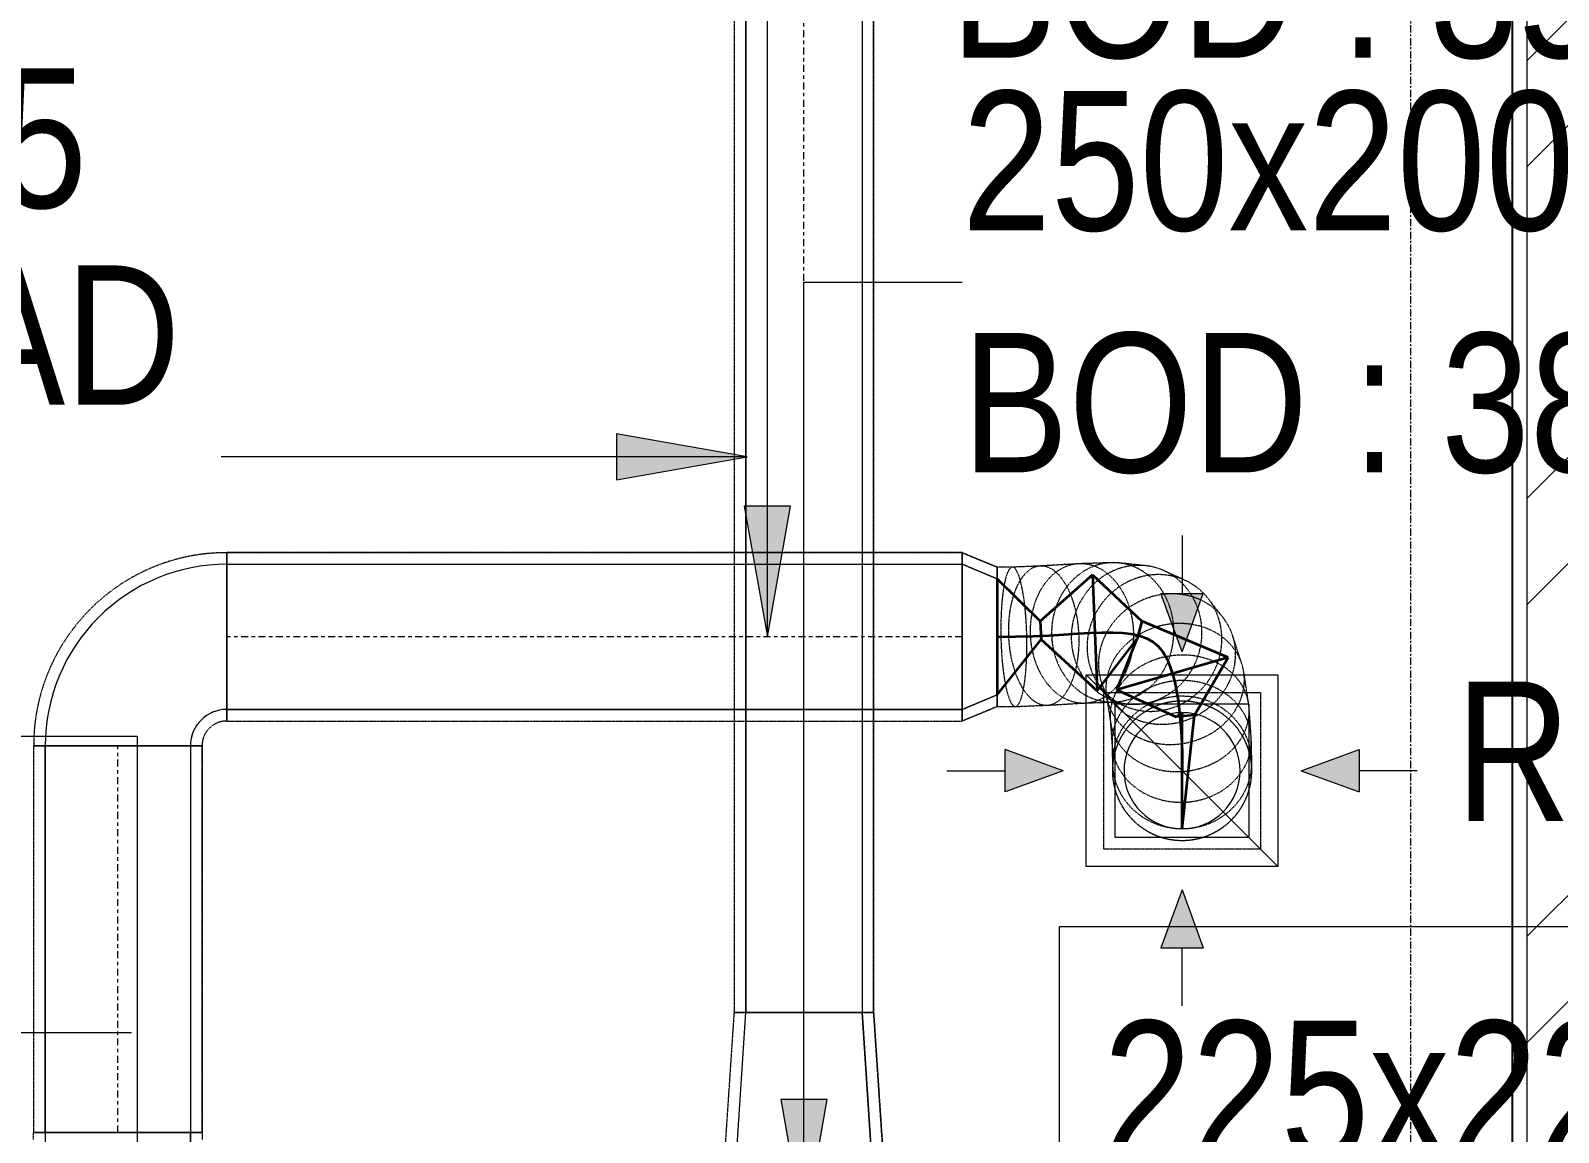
# Model space of a CAD drawing. Header units: inches. Extents: x -83664 to 20107, y -47222 to 19398.
# Drawn here: x -20350 to -17718, y -7549 to -5651 of the extents above; entities that cross this region are included whole.
import ezdxf

# ---------------------------------------------------------------- set-up
doc = ezdxf.new("R2010")
doc.units = ezdxf.units.IN
doc.header["$MEASUREMENT"] = 0
for name, pattern in [('Center', [29.999999, 12, -6, 6, -6]), ('Grid Line', [22.225, 12.7, -3.175, 3.175, -3.175]), ('Hidden 0_50', [1.0584, 0.5292, -0.5292])]:
    doc.linetypes.add(name, pattern=pattern)
for name, color, linetype, lineweight, true_color in [('A-DETL', 7, 'Continuous', 18, 0x00a600), ('M-HVAC-DUCT', 7, 'Continuous', 9, 0xffe97f), ('M-HVAC-DUCT-PATT', 7, 'Continuous', 35, 0x007f00)]:
    doc.layers.add(name, color=color, linetype=linetype, lineweight=lineweight, true_color=true_color)
for name, color, linetype, lineweight in [('A-DETL-GENF', 7, 'Continuous', 9), ('A-WALL', 7, 'Continuous', 9), ('A-WALL-PATT', 7, 'Continuous', 25), ('G-ANNO-TEXT', 7, 'Continuous', 9), ('M-HVAC-CDFF', 7, 'Continuous', 9), ('M-HVAC-DUCT-CNTR', 7, 'Center', 9), ('M-HVAC-DUCT-IDEN', 7, 'Continuous', 18), ('S-GRID', 7, 'Continuous', 9)]:
    doc.layers.add(name, color=color, linetype=linetype, lineweight=lineweight)
doc.styles.add('Arial Narrow_21', font='ARIALN.TTF', dxfattribs={"height": 240})

# ---------------------------------------------------------------- blocks, each defined once
blk = doc.blocks.new('GCE-AT-Return Air Rectangular Diffuser - 230x230-7597546-FIRST FLOOR AC CONDITIONING LAYOUT - PART A')
at = {"layer": 'A-DETL-GENF', "true_color": 0xff00ff}
for points in [[(0, 205), (36.4, 305), (-36.4, 305)], [(-305, -36.4), (-205, 0), (-305, 36.4)], [(305, -36.4), (305, 36.4), (205, 0)], [(36.4, -305), (0, -205), (-36.4, -305)]]:
    blk.add_hatch(color=6, dxfattribs=at).paths.add_polyline_path(points)
at = {"layer": 'A-DETL-GENF', "color": 6, "true_color": 0xff00ff}
for p, q in [((0, 405), (0, 305)), ((0, 205), (-36.4, 305)), ((-36.4, 305), (36.4, 305)), ((0, 205), (36.4, 305)), ((-165, 165), (165, 165)), ((-165, -165), (-165, 165)), ((-165, 165), (165, -165)), ((165, 165), (165, -165)), ((-205, 0), (-305, 36.4)), ((-305, -36.4), (-305, 36.4)), ((205, 0), (305, 36.4)), ((305, 36.4), (305, -36.4)), ((405, 0), (305, 0)), ((-405, 0), (-305, 0)), ((-205, 0), (-305, -36.4)), ((205, 0), (305, -36.4)), ((165, -165), (-165, -165)), ((0, -205), (-36.4, -305)), ((0, -205), (36.4, -305)), ((-36.4, -305), (36.4, -305)), ((0, -405), (0, -305))]:
    blk.add_line(p, q, dxfattribs=at)
blk = doc.blocks.new('M_Rectangular to Round Transition - Angle - 45 Degree-7603096-FIRST FLOOR AC CONDITIONING LAYOUT - PART A')
at = {"layer": 'M-HVAC-DUCT', "color": 6, "true_color": 0xff00ff}
for p, q in [((0, 125), (60.4, 100)), ((60.4, 100), (0, 125)), ((0, 125), (0, -125)), ((0, -125), (0, 125)), ((60.4, 0), (60.4, 100)), ((60.4, 0), (60.4, 100)), ((60.4, -100), (60.4, 0)), ((60.4, -100), (60.4, 0)), ((0, -125), (60.4, -100)), ((60.4, -100), (0, -125))]:
    blk.add_line(p, q, dxfattribs=at)
blk = doc.blocks.new('M_Rectangular to Round Transition - Angle - 45 Degree-7626202-FIRST FLOOR AC CONDITIONING LAYOUT - PART A')
at = {"layer": 'M-HVAC-DUCT', "color": 6, "true_color": 0xff00ff}
for p, q in [((132975.6, 86453.8), (133205.6, 86453.8)), ((132975.6, 86223.8), (132975.6, 86453.8)), ((133205.6, 86453.8), (133205.6, 86223.8)), ((133205.6, 86223.8), (132975.6, 86223.8))]:
    blk.add_line(p, q, dxfattribs=at)
for start, end in [(90, 180), (0, 90), (180, 270), (270, 0)]:
    blk.add_arc((133090.6, 86338.8), 100, start, end, dxfattribs=at)
blk = doc.blocks.new('M_Rec Transition - Length - Standard-8295905-FIRST FLOOR AC CONDITIONING LAYOUT - PART A')
at = {"layer": 'M-HVAC-DUCT', "color": 30, "true_color": 0xff7f00}
for p, q in [((0, 125), (0, -125)), ((0, 125), (375, 100)), ((0, 125), (375, 100)), ((0, -125), (0, 125)), ((375, -100), (375, 100)), ((375, 100), (375, -100)), ((0, -125), (375, -100)), ((375, -100), (0, -125))]:
    blk.add_line(p, q, dxfattribs=at)
blk = doc.blocks.new('M_Rectangular Elbow - Radius - 0_75 W-V178-FIRST FLOOR AC CONDITIONING LAYOUT - PART A')
at = {"layer": 'M-HVAC-DUCT', "color": 6, "true_color": 0xff00ff}
for p, q in [((131382.4, 90823.5), (131132.4, 90823.5)), ((131132.4, 90823.5), (131382.4, 90823.5)), ((131132.4, 90823.5), (131132.4, 90796.9)), ((131132.4, 90823.5), (131132.4, 90690.9)), ((131382.4, 90796.9), (131382.4, 90823.5)), ((131382.4, 90823.5), (131382.4, 90690.9)), ((131382.4, 90796.9), (131132.4, 90796.9)), ((131132.4, 90796.9), (131132.4, 90690.9)), ((131382.4, 90690.9), (131382.4, 90796.9)), ((131132.4, 90690.9), (131382.4, 90690.9))]:
    blk.add_line(p, q, dxfattribs=at)
blk = doc.blocks.new('M_Rectangular Elbow - Radius - 0_75 W-7236257-FIRST FLOOR AC CONDITIONING LAYOUT - PART A')
at = {"layer": 'M-HVAC-DUCT', "color": 6, "true_color": 0xff00ff}
for p, q in [((-125, 187.5), (125, 187.5)), ((125, 187.5), (-125, 187.5)), ((-187.5, 125), (-187.5, -125)), ((-187.5, -125), (-187.5, 125))]:
    blk.add_line(p, q, dxfattribs=at)
for radius, end in [(62.5, 360), (62.5, 0), (312.5, 0), (312.5, 0)]:
    blk.add_arc((-187.5, 187.5), radius, 270, end, dxfattribs=at)
blk = doc.blocks.new('TEMW-SMBZ-HO-BM-HVAC-00002_rvt-1-FIRST FLOOR AC CONDITIONING LAYOUT - PART A')
at = {"layer": 'M-HVAC-DUCT', "color": 30, "linetype": 'Hidden 0_50', "true_color": 0xff7f00}
for p, q in [((132319.3, 93638.1), (132319.3, 91030)), ((132319.3, 93638.1), (132319.3, 91030)), ((132559.3, 91030), (132559.3, 93638.1)), ((132559.3, 93638.1), (132559.3, 91030)), ((132294.3, 90655), (132319.3, 91030)), ((132294.3, 90655), (132319.3, 91030)), ((132559.3, 91030), (132319.3, 91030)), ((132319.3, 91030), (132559.3, 91030)), ((132559.3, 91030), (132319.3, 91030)), ((132319.3, 91030), (132559.3, 91030)), ((132584.3, 90655), (132559.3, 91030)), ((132559.3, 91030), (132584.3, 90655))]:
    blk.add_line(p, q, dxfattribs=at)
at = {"layer": 'M-HVAC-DUCT', "color": 30, "true_color": 0xff7f00}
for p, q in [((132339.3, 91030), (132339.3, 93638.1)), ((132339.3, 93638.1), (132339.3, 91030)), ((132539.3, 93638.1), (132539.3, 91030)), ((132539.3, 93638.1), (132539.3, 91030)), ((132339.3, 91030), (132539.3, 91030)), ((132539.3, 91030), (132339.3, 91030))]:
    blk.add_line(p, q, dxfattribs=at)
at = {"layer": 'M-HVAC-DUCT', "color": 6, "linetype": 'Hidden 0_50', "true_color": 0xff00ff}
for p, q in [((131444.9, 91822), (131444.9, 91532)), ((131444.9, 91532), (131444.9, 91822)), ((132711.7, 91822), (131444.9, 91822)), ((131444.9, 91822), (132711.7, 91822)), ((131444.9, 91532), (131444.9, 91822)), ((131444.9, 91822), (131444.9, 91532)), ((132711.7, 91822), (132772, 91797)), ((132772, 91797), (132711.7, 91822)), ((132711.7, 91532), (132711.7, 91822)), ((132711.7, 91822), (132711.7, 91532)), ((132711.7, 91822), (132711.7, 91532)), ((132711.7, 91532), (132711.7, 91822)), ((132846.5, 91799), (132798.2, 91797)), ((132911.9, 91802.8), (132846, 91799)), ((132969, 91804.7), (132913.6, 91802.9)), ((133027.1, 91799.6), (132981.5, 91804.3)), ((132798.4, 91797), (132772, 91797)), ((132772, 91797), (132772, 91557)), ((132772, 91797), (132772, 91557)), ((132772, 91677), (132772, 91797)), ((132772, 91677), (132772, 91797)), ((133095.7, 91774.3), (133059.8, 91790.7)), ((133161.3, 91710), (133135.6, 91742.8)), ((132772, 91557), (132772, 91677)), ((132772, 91557), (132772, 91677)), ((133193.5, 91630.5), (133177.8, 91679)), ((133205.2, 91562.2), (133196.8, 91616.7)), ((132950.4, 91590.1), (132968, 91567.6)), ((132951.5, 91598.5), (132963.6, 91561.2)), ((132858.5, 91559.3), (132924.5, 91563.2)), ((132922.8, 91563.1), (132973.2, 91564.8)), ((132955.6, 91581.4), (133225.6, 91581.4)), ((132955.6, 91311.4), (132955.6, 91581.4)), ((132960.4, 91575), (132967.6, 91528.3)), ((132960.7, 91565.2), (132997.4, 91561.4)), ((132964.7, 91570.3), (132990.3, 91558.6)), ((133225.6, 91581.4), (133225.6, 91311.4)), ((132711.7, 91532), (132772, 91557)), ((132772, 91557), (132711.7, 91532)), ((132772, 91557), (132803.2, 91557)), ((132803.4, 91557), (132858, 91559.3)), ((132966.8, 91535.2), (132970.1, 91489)), ((133209.6, 91504.8), (133206, 91555.3)), ((131444.9, 91532), (132711.7, 91532)), ((131444.9, 91532), (132711.7, 91532)), ((131402.4, 91489.5), (131112.4, 91489.5)), ((131112.4, 91489.5), (131402.4, 91489.5)), ((131112.4, 91489.5), (131112.4, 90823.5)), ((131112.4, 91489.5), (131112.4, 90823.5)), ((131112.4, 91489.5), (131402.4, 91489.5)), ((131402.4, 91489.5), (131112.4, 91489.5)), ((131402.4, 90823.5), (131402.4, 91489.5)), ((131402.4, 91489.5), (131402.4, 90823.5)), ((132969.9, 91493.5), (132970.7, 91458.1)), ((133210.7, 91463.2), (133209.8, 91500.3)), ((132970.7, 91461.4), (132970.6, 91447.3)), ((133210.6, 91445.5), (133210.7, 91460)), ((133225.6, 91311.4), (132955.6, 91311.4)), ((131112.4, 90811.1), (131112.4, 90823.5)), ((131402.4, 90823.5), (131112.4, 90823.5)), ((131402.4, 90823.5), (131112.4, 90823.5)), ((131112.4, 90823.5), (131402.4, 90823.5)), ((131402.4, 90823.5), (131402.4, 90811.1))]:
    blk.add_line(p, q, dxfattribs=at)
at = {"layer": 'M-HVAC-DUCT', "color": 6, "true_color": 0xff00ff}
for p, q in [((131444.9, 91552), (131444.9, 91802)), ((131444.9, 91802), (131444.9, 91552)), ((131444.9, 91802), (132711.7, 91802)), ((131444.9, 91802), (132711.7, 91802)), ((132711.7, 91552), (132711.7, 91802)), ((132711.7, 91802), (132711.7, 91552)), ((132711.7, 91552), (131444.9, 91552)), ((131444.9, 91552), (132711.7, 91552)), ((131132.4, 91489.5), (131382.4, 91489.5)), ((131382.4, 91489.5), (131132.4, 91489.5)), ((131132.4, 90823.5), (131132.4, 91489.5)), ((131132.4, 91489.5), (131132.4, 90823.5)), ((131382.4, 91489.5), (131382.4, 90823.5)), ((131382.4, 91489.5), (131382.4, 90823.5)), ((131132.4, 90823.5), (131382.4, 90823.5)), ((131382.4, 90823.5), (131132.4, 90823.5))]:
    blk.add_line(p, q, dxfattribs=at)
at = {"layer": 'M-HVAC-DUCT', "color": 6, "linetype": 'Hidden 0_50', "true_color": 0xff00ff}
for centre, radius, start, end in [((131444.9, 91489.5), 332.5, 90, 180), ((131444.9, 91489.5), 332.5, 90, 180), ((133090.6, 91446.4), 120, 84.0954, 264.0954), ((133090.6, 91446.4), 120, 90, 180), ((133090.6, 91446.4), 120, 264.0954, 84.0954), ((133090.6, 91446.4), 120, 0, 90), ((131444.9, 91489.5), 42.5, 90, 180), ((131444.9, 91489.5), 42.5, 90, 180), ((133090.6, 91446.4), 120, 180, 270), ((133090.6, 91446.4), 120, 270, 0)]:
    blk.add_arc(centre, radius, start, end, dxfattribs=at)
for points in [[(132847, 91799), (132841.7, 91798.9), (132831.2, 91795.9), (132816.9, 91783.3), (132805.1, 91763.7), (132796.4, 91738.4), (132791.6, 91709), (132790.9, 91677.5), (132794.3, 91646.2), (132801.8, 91617.1), (132812.6, 91592.3), (132826.2, 91573.3), (132841.6, 91561.6), (132852.2, 91559.1), (132857.6, 91559.3)], [(132913.3, 91802.9), (132905.5, 91802.6), (132890.1, 91799.3), (132868.8, 91786.4), (132851, 91766.4), (132837.7, 91740.8), (132829.8, 91711.2), (132828, 91679.7), (132832.4, 91648.4), (132842.6, 91619.5), (132857.9, 91594.9), (132877.4, 91576.3), (132899.6, 91565), (132915.3, 91562.8), (132923.1, 91563.1)], [(132857.6, 91559.3), (132862.9, 91559.4), (132873.3, 91562.4), (132887.6, 91574.9), (132899.5, 91594.5), (132908.1, 91619.9), (132913, 91649.3), (132913.7, 91680.8), (132910.2, 91712.1), (132902.8, 91741.2), (132891.9, 91766), (132878.4, 91785), (132863, 91796.7), (132852.3, 91799.2), (132847, 91799)], [(132968.7, 91804.7), (132959.5, 91804.4), (132941.2, 91801), (132915.8, 91787.9), (132894.1, 91767.9), (132877.7, 91742.1), (132867.6, 91712.5), (132864.6, 91680.9), (132868.9, 91649.6), (132880.1, 91620.7), (132897.5, 91596.2), (132919.9, 91577.7), (132945.8, 91566.5), (132964.2, 91564.4), (132973.4, 91564.8)], [(133013.4, 91800.1), (133003.6, 91799.9), (132984, 91796.6), (132956.4, 91783.8), (132932.6, 91763.9), (132914.3, 91738.3), (132902.6, 91708.9), (132898.4, 91677.4), (132902, 91646.2), (132913.1, 91617.4), (132930.9, 91592.8), (132954.3, 91574.2), (132981.6, 91562.8), (133001.2, 91560.6), (133011.1, 91560.9)], [(132923.1, 91563.1), (132930.9, 91563.4), (132946.3, 91566.7), (132967.5, 91579.6), (132985.4, 91599.6), (132998.7, 91625.2), (133006.5, 91654.8), (133008.3, 91686.3), (133004, 91717.6), (132993.8, 91746.5), (132978.4, 91771.1), (132959, 91789.7), (132936.7, 91801), (132921.1, 91803.2), (132913.3, 91802.9)], [(132973.4, 91564.8), (132982.6, 91565.1), (133000.9, 91568.5), (133026.4, 91581.6), (133048, 91601.6), (133064.5, 91627.4), (133074.5, 91657), (133077.5, 91688.6), (133073.3, 91719.9), (133062.1, 91748.8), (133044.7, 91773.3), (133022.2, 91791.8), (132996.3, 91803), (132977.9, 91805.1), (132968.7, 91804.7)], [(133011.1, 91560.9), (133020.9, 91561.2), (133040.5, 91564.4), (133068.1, 91577.3), (133091.9, 91597.1), (133110.2, 91622.7), (133121.9, 91652.2), (133126.1, 91683.6), (133122.5, 91714.8), (133111.4, 91743.7), (133093.6, 91768.3), (133070.2, 91786.8), (133042.9, 91798.2), (133023.3, 91800.4), (133013.4, 91800.1)], [(132798.4, 91797), (132796.4, 91797), (132792.6, 91794.2), (132787.4, 91782.1), (132783.1, 91762.8), (132780, 91737.7), (132778.4, 91708.4), (132778.2, 91677), (132779.6, 91645.6), (132782.5, 91616.3), (132786.6, 91591.2), (132791.6, 91571.9), (132797.3, 91559.8), (132801.2, 91557), (132803.2, 91557)], [(132803.2, 91557), (132805.2, 91557), (132809, 91559.8), (132814.2, 91571.9), (132818.5, 91591.2), (132821.6, 91616.3), (132823.2, 91645.6), (132823.4, 91677), (132822, 91708.4), (132819.1, 91737.7), (132815, 91762.8), (132810, 91782.1), (132804.3, 91794.2), (132800.4, 91797), (132798.4, 91797)], [(133048.3, 91784.2), (133038.2, 91784.1), (133017.8, 91781.1), (132989, 91768.9), (132963.8, 91749.6), (132944.1, 91724.7), (132931.1, 91695.9), (132925.7, 91665), (132928.3, 91634.2), (132938.7, 91605.6), (132956.2, 91581.2), (132979.7, 91562.6), (133007.4, 91551.1), (133027.6, 91548.6), (133037.7, 91548.7)], [(133037.7, 91548.7), (133047.8, 91548.9), (133068.2, 91551.8), (133097, 91564.1), (133122.2, 91583.3), (133141.9, 91608.2), (133154.9, 91637.1), (133160.3, 91667.9), (133157.7, 91698.7), (133147.3, 91727.3), (133129.8, 91751.7), (133106.3, 91770.3), (133078.6, 91781.9), (133058.4, 91784.3), (133048.3, 91784.2)], [(133074.2, 91751.1), (133063.9, 91751.2), (133043.2, 91748.7), (133013.5, 91737.5), (132987.3, 91719.6), (132966.4, 91696.2), (132952.1, 91668.9), (132945.6, 91639.5), (132947.1, 91610.1), (132956.7, 91582.6), (132973.6, 91558.9), (132996.8, 91540.7), (133024.5, 91529.2), (133044.8, 91526.5), (133055.1, 91526.4)], [(133055.1, 91526.4), (133065.4, 91526.4), (133086.1, 91528.8), (133115.8, 91540), (133142, 91557.9), (133162.9, 91581.3), (133177.2, 91608.6), (133183.7, 91638), (133182.2, 91667.4), (133172.6, 91694.9), (133155.7, 91718.6), (133132.5, 91736.8), (133104.8, 91748.3), (133084.5, 91751), (133074.2, 91751.1)], [(133090.8, 91699.9), (133080.4, 91700.3), (133059.4, 91698.5), (133029.3, 91688.8), (133002.4, 91672.8), (132980.8, 91651.6), (132965.9, 91626.5), (132958.6, 91599.4), (132959.5, 91572), (132968.5, 91546.3), (132985, 91523.9), (133007.9, 91506.4), (133035.6, 91495), (133056, 91492), (133066.4, 91491.7)], [(133066.4, 91491.7), (133076.7, 91491.4), (133097.7, 91493.2), (133127.9, 91502.8), (133154.7, 91518.8), (133176.3, 91540.1), (133191.3, 91565.1), (133198.6, 91592.2), (133197.7, 91619.6), (133188.7, 91645.4), (133172.1, 91667.8), (133149.3, 91685.2), (133121.5, 91696.6), (133101.1, 91699.6), (133090.8, 91699.9)], [(133099.2, 91645.5), (133088.8, 91646), (133067.7, 91644.9), (133037.4, 91636.4), (133010.4, 91621.7), (132988.5, 91601.8), (132973.4, 91578), (132965.9, 91552), (132966.7, 91525.5), (132975.6, 91500.4), (132992.1, 91478.4), (133014.9, 91460.9), (133042.7, 91449.1), (133063.2, 91445.6), (133073.6, 91445.1)], [(133073.6, 91445.1), (133084, 91444.5), (133105.1, 91445.6), (133135.4, 91454.1), (133162.4, 91468.8), (133184.3, 91488.7), (133199.4, 91512.5), (133206.9, 91538.5), (133206.1, 91565), (133197.2, 91590.1), (133180.8, 91612.2), (133157.9, 91629.7), (133130.1, 91641.4), (133109.6, 91644.9), (133099.2, 91645.5)], [(133102.4, 91601.3), (133092, 91602.2), (133070.9, 91601.4), (133040.5, 91593.2), (133013.5, 91578.5), (132991.7, 91558.1), (132976.6, 91533.6), (132969.2, 91506.6), (132970, 91479), (132979, 91452.5), (132995.6, 91429.1), (133018.6, 91410.3), (133046.4, 91397.4), (133067, 91393.4), (133077.4, 91392.5)], [(133077.4, 91392.5), (133087.8, 91391.7), (133108.9, 91392.4), (133139.3, 91400.6), (133166.3, 91415.4), (133188.1, 91435.7), (133203.2, 91460.2), (133210.6, 91487.2), (133209.7, 91514.9), (133200.7, 91541.3), (133184.2, 91564.7), (133161.2, 91583.5), (133133.3, 91596.4), (133112.8, 91600.5), (133102.4, 91601.3)], [(133102.9, 91565.8), (133092.5, 91566.9), (133071.4, 91566.3), (133041, 91557.2), (133014.1, 91540.6), (132992.3, 91517.6), (132977.2, 91489.7), (132969.9, 91458.9), (132970.7, 91427.2), (132979.8, 91396.9), (132996.4, 91369.9), (133019.4, 91348.1), (133047.3, 91333), (133067.8, 91328.1), (133078.3, 91327)], [(133103, 91574.1), (133092.6, 91575.1), (133071.5, 91574.5), (133041.1, 91565.9), (133014.1, 91550.1), (132992.4, 91528.2), (132977.3, 91501.7), (132970, 91472.4), (132970.9, 91442.3), (132979.9, 91413.5), (132996.5, 91387.9), (133019.6, 91367.2), (133047.4, 91352.9), (133068, 91348.3), (133078.4, 91347.3)], [(133078.3, 91327), (133088.7, 91326), (133109.8, 91326.6), (133140.2, 91335.6), (133167.1, 91352.2), (133188.9, 91375.2), (133204, 91403.1), (133211.3, 91433.9), (133210.5, 91465.6), (133201.4, 91496), (133184.8, 91523), (133161.8, 91544.7), (133133.9, 91559.8), (133113.4, 91564.7), (133102.9, 91565.8)], [(133078.4, 91347.3), (133088.8, 91346.2), (133109.9, 91346.8), (133140.3, 91355.5), (133167.3, 91371.3), (133189, 91393.2), (133204.1, 91419.7), (133211.4, 91449), (133210.6, 91479), (133201.5, 91507.9), (133184.9, 91533.5), (133161.9, 91554.2), (133134, 91568.5), (133113.4, 91573.1), (133103, 91574.1)]]:
    blk.add_open_spline(points, degree=3, dxfattribs=at)
at = {"layer": 'M-HVAC-DUCT-CNTR', "color": 30, "true_color": 0xff7f00}
blk.add_line((132439.3, 91030), (132439.3, 93638.1), dxfattribs=at)
at = {"layer": 'M-HVAC-DUCT-CNTR', "color": 6, "true_color": 0xff00ff}
for p, q in [((132711.7, 91677), (131444.9, 91677)), ((131257.4, 90823.5), (131257.4, 91489.5))]:
    blk.add_line(p, q, dxfattribs=at)
at = {"layer": 'M-HVAC-DUCT-CNTR', "color": 6, "linetype": 'Continuous', "lineweight": 35, "true_color": 0xff00ff}
blk.add_open_spline([(132772, 91677), (132947.7, 91677), (133097.8, 91738.2), (133090.6, 91446.4), (133090.6, 91446.4)], degree=3, knots=[0, 0, 0, 0, 1.729287, 3.170878, 3.170878, 3.170878, 3.170878], dxfattribs=at)
at = {"layer": 'M-HVAC-DUCT-PATT', "color": 6, "true_color": 0xff00ff}
for p, q in [((132772, 91777), (132846.1, 91703.9)), ((132772, 91777), (132772, 91577)), ((132772, 91777), (132772, 91577)), ((132936.1, 91784.1), (132846.1, 91703.9)), ((132936.1, 91784.1), (133021.4, 91704)), ((132936.1, 91784.1), (132944.6, 91584.2)), ((132936.1, 91784.1), (132944.6, 91584.2)), ((132846.1, 91703.9), (132847.7, 91672.4)), ((133021.4, 91704), (133013.3, 91673.5)), ((133170.1, 91641.5), (133021.4, 91704)), ((132772, 91577), (132847.7, 91672.4)), ((132944.6, 91584.2), (132847.7, 91672.4)), ((132944.6, 91584.2), (133013.3, 91673.5)), ((132978.1, 91585.6), (133013.3, 91673.5)), ((133170.1, 91641.5), (132978.1, 91585.6)), ((133170.1, 91641.5), (132978.1, 91585.6)), ((133170.1, 91641.5), (133111.8, 91542.2)), ((132978.1, 91585.6), (133080.5, 91539.2)), ((133090.6, 91546.4), (133080.5, 91539.2)), ((133111.8, 91542.2), (133080.5, 91539.2)), ((133090.6, 91346.4), (133090.6, 91546.4)), ((133090.6, 91346.4), (133111.8, 91542.2))]:
    blk.add_line(p, q, dxfattribs=at)
at = {"layer": 'M-HVAC-CDFF', "color": 6, "linetype": 'Hidden 0_50', "lineweight": 9, "true_color": 0xff00ff}
blk.add_blockref('GCE-AT-Return Air Rectangular Diffuser - 230x230-7597546-FIRST FLOOR AC CONDITIONING LAYOUT - PART A', (133090.6, 91446.4), dxfattribs=at)
at = {"layer": 'M-HVAC-DUCT', "color": 6, "linetype": 'Hidden 0_50', "lineweight": 9, "true_color": 0xff00ff}
for name, p, rotation in [('M_Rectangular Elbow - Radius - 0_75 W-7236257-FIRST FLOOR AC CONDITIONING LAYOUT - PART A', (131257.4, 91677), 180), ('M_Rectangular to Round Transition - Angle - 45 Degree-7626202-FIRST FLOOR AC CONDITIONING LAYOUT - PART A', (266181.2, 177785.2), 180), ('M_Rec Transition - Length - Standard-8295905-FIRST FLOOR AC CONDITIONING LAYOUT - PART A', (132439.3, 90655), 90)]:
    blk.add_blockref(name, p, dxfattribs=dict(at, rotation=rotation))
for name, p in [('M_Rectangular to Round Transition - Angle - 45 Degree-7603096-FIRST FLOOR AC CONDITIONING LAYOUT - PART A', (132711.7, 91677)), ('M_Rectangular Elbow - Radius - 0_75 W-V178-FIRST FLOOR AC CONDITIONING LAYOUT - PART A', (0, 0))]:
    blk.add_blockref(name, p, dxfattribs=at)
blk = doc.blocks.new('TEMW-SMBZ-HO-BM-HVAC-00002_rvt-2-FIRST FLOOR AC CONDITIONING LAYOUT - PART A')
at = {"layer": 'M-HVAC-DUCT', "color": 30, "linetype": 'Hidden 0_50', "true_color": 0xff7f00}
for p, q in [((132319.3, 93638.1), (132319.3, 91030)), ((132319.3, 93638.1), (132319.3, 91030)), ((132559.3, 91030), (132559.3, 93638.1)), ((132559.3, 93638.1), (132559.3, 91030)), ((132294.3, 90655), (132319.3, 91030)), ((132294.3, 90655), (132319.3, 91030)), ((132559.3, 91030), (132319.3, 91030)), ((132319.3, 91030), (132559.3, 91030)), ((132559.3, 91030), (132319.3, 91030)), ((132319.3, 91030), (132559.3, 91030)), ((132584.3, 90655), (132559.3, 91030)), ((132559.3, 91030), (132584.3, 90655))]:
    blk.add_line(p, q, dxfattribs=at)
at = {"layer": 'M-HVAC-DUCT', "color": 30, "true_color": 0xff7f00}
for p, q in [((132339.3, 91030), (132339.3, 93638.1)), ((132339.3, 93638.1), (132339.3, 91030)), ((132539.3, 93638.1), (132539.3, 91030)), ((132539.3, 93638.1), (132539.3, 91030)), ((132339.3, 91030), (132539.3, 91030)), ((132539.3, 91030), (132339.3, 91030))]:
    blk.add_line(p, q, dxfattribs=at)
at = {"layer": 'M-HVAC-DUCT', "color": 6, "linetype": 'Hidden 0_50', "true_color": 0xff00ff}
for p, q in [((131444.9, 91822), (131444.9, 91532)), ((131444.9, 91532), (131444.9, 91822)), ((132711.7, 91822), (131444.9, 91822)), ((131444.9, 91822), (132711.7, 91822)), ((131444.9, 91532), (131444.9, 91822)), ((131444.9, 91822), (131444.9, 91532)), ((132711.7, 91822), (132772, 91797)), ((132772, 91797), (132711.7, 91822)), ((132711.7, 91532), (132711.7, 91822)), ((132711.7, 91822), (132711.7, 91532)), ((132711.7, 91822), (132711.7, 91532)), ((132711.7, 91532), (132711.7, 91822)), ((132846.5, 91799), (132798.2, 91797)), ((132911.9, 91802.8), (132846, 91799)), ((132969, 91804.7), (132913.6, 91802.9)), ((133027.1, 91799.6), (132981.5, 91804.3)), ((132798.4, 91797), (132772, 91797)), ((132772, 91797), (132772, 91557)), ((132772, 91797), (132772, 91557)), ((132772, 91677), (132772, 91797)), ((132772, 91677), (132772, 91797)), ((133095.7, 91774.3), (133059.8, 91790.7)), ((133161.3, 91710), (133135.6, 91742.8)), ((132772, 91557), (132772, 91677)), ((132772, 91557), (132772, 91677)), ((133193.5, 91630.5), (133177.8, 91679)), ((133205.2, 91562.2), (133196.8, 91616.7)), ((132950.4, 91590.1), (132968, 91567.6)), ((132951.5, 91598.5), (132963.6, 91561.2)), ((132858.5, 91559.3), (132924.5, 91563.2)), ((132922.8, 91563.1), (132973.2, 91564.8)), ((132955.6, 91581.4), (133225.6, 91581.4)), ((132955.6, 91311.4), (132955.6, 91581.4)), ((132960.4, 91575), (132967.6, 91528.3)), ((132960.7, 91565.2), (132997.4, 91561.4)), ((132964.7, 91570.3), (132990.3, 91558.6)), ((133225.6, 91581.4), (133225.6, 91311.4)), ((132711.7, 91532), (132772, 91557)), ((132772, 91557), (132711.7, 91532)), ((132772, 91557), (132803.2, 91557)), ((132803.4, 91557), (132858, 91559.3)), ((132966.8, 91535.2), (132970.1, 91489)), ((133209.6, 91504.8), (133206, 91555.3)), ((131444.9, 91532), (132711.7, 91532)), ((131444.9, 91532), (132711.7, 91532)), ((131402.4, 91489.5), (131112.4, 91489.5)), ((131112.4, 91489.5), (131402.4, 91489.5)), ((131112.4, 91489.5), (131112.4, 90823.5)), ((131112.4, 91489.5), (131112.4, 90823.5)), ((131112.4, 91489.5), (131402.4, 91489.5)), ((131402.4, 91489.5), (131112.4, 91489.5)), ((131402.4, 90823.5), (131402.4, 91489.5)), ((131402.4, 91489.5), (131402.4, 90823.5)), ((132969.9, 91493.5), (132970.7, 91458.1)), ((133210.7, 91463.2), (133209.8, 91500.3)), ((132970.7, 91461.4), (132970.6, 91447.3)), ((133210.6, 91445.5), (133210.7, 91460)), ((133225.6, 91311.4), (132955.6, 91311.4)), ((131112.4, 90811.1), (131112.4, 90823.5)), ((131402.4, 90823.5), (131112.4, 90823.5)), ((131402.4, 90823.5), (131112.4, 90823.5)), ((131112.4, 90823.5), (131402.4, 90823.5)), ((131402.4, 90823.5), (131402.4, 90811.1))]:
    blk.add_line(p, q, dxfattribs=at)
at = {"layer": 'M-HVAC-DUCT', "color": 6, "true_color": 0xff00ff}
for p, q in [((131444.9, 91552), (131444.9, 91802)), ((131444.9, 91802), (131444.9, 91552)), ((131444.9, 91802), (132711.7, 91802)), ((131444.9, 91802), (132711.7, 91802)), ((132711.7, 91552), (132711.7, 91802)), ((132711.7, 91802), (132711.7, 91552)), ((132711.7, 91552), (131444.9, 91552)), ((131444.9, 91552), (132711.7, 91552)), ((131132.4, 91489.5), (131382.4, 91489.5)), ((131382.4, 91489.5), (131132.4, 91489.5)), ((131132.4, 90823.5), (131132.4, 91489.5)), ((131132.4, 91489.5), (131132.4, 90823.5)), ((131382.4, 91489.5), (131382.4, 90823.5)), ((131382.4, 91489.5), (131382.4, 90823.5)), ((131132.4, 90823.5), (131382.4, 90823.5)), ((131382.4, 90823.5), (131132.4, 90823.5))]:
    blk.add_line(p, q, dxfattribs=at)
at = {"layer": 'M-HVAC-DUCT', "color": 6, "linetype": 'Hidden 0_50', "true_color": 0xff00ff}
for centre, radius, start, end in [((131444.9, 91489.5), 332.5, 90, 180), ((131444.9, 91489.5), 332.5, 90, 180), ((133090.6, 91446.4), 120, 84.0954, 264.0954), ((133090.6, 91446.4), 120, 90, 180), ((133090.6, 91446.4), 120, 264.0954, 84.0954), ((133090.6, 91446.4), 120, 0, 90), ((131444.9, 91489.5), 42.5, 90, 180), ((131444.9, 91489.5), 42.5, 90, 180), ((133090.6, 91446.4), 120, 180, 270), ((133090.6, 91446.4), 120, 270, 0)]:
    blk.add_arc(centre, radius, start, end, dxfattribs=at)
for points in [[(132847, 91799), (132841.7, 91798.9), (132831.2, 91795.9), (132816.9, 91783.3), (132805.1, 91763.7), (132796.4, 91738.4), (132791.6, 91709), (132790.9, 91677.5), (132794.3, 91646.2), (132801.8, 91617.1), (132812.6, 91592.3), (132826.2, 91573.3), (132841.6, 91561.6), (132852.2, 91559.1), (132857.6, 91559.3)], [(132913.3, 91802.9), (132905.5, 91802.6), (132890.1, 91799.3), (132868.8, 91786.4), (132851, 91766.4), (132837.7, 91740.8), (132829.8, 91711.2), (132828, 91679.7), (132832.4, 91648.4), (132842.6, 91619.5), (132857.9, 91594.9), (132877.4, 91576.3), (132899.6, 91565), (132915.3, 91562.8), (132923.1, 91563.1)], [(132857.6, 91559.3), (132862.9, 91559.4), (132873.3, 91562.4), (132887.6, 91574.9), (132899.5, 91594.5), (132908.1, 91619.9), (132913, 91649.3), (132913.7, 91680.8), (132910.2, 91712.1), (132902.8, 91741.2), (132891.9, 91766), (132878.4, 91785), (132863, 91796.7), (132852.3, 91799.2), (132847, 91799)], [(132968.7, 91804.7), (132959.5, 91804.4), (132941.2, 91801), (132915.8, 91787.9), (132894.1, 91767.9), (132877.7, 91742.1), (132867.6, 91712.5), (132864.6, 91680.9), (132868.9, 91649.6), (132880.1, 91620.7), (132897.5, 91596.2), (132919.9, 91577.7), (132945.8, 91566.5), (132964.2, 91564.4), (132973.4, 91564.8)], [(133013.4, 91800.1), (133003.6, 91799.9), (132984, 91796.6), (132956.4, 91783.8), (132932.6, 91763.9), (132914.3, 91738.3), (132902.6, 91708.9), (132898.4, 91677.4), (132902, 91646.2), (132913.1, 91617.4), (132930.9, 91592.8), (132954.3, 91574.2), (132981.6, 91562.8), (133001.2, 91560.6), (133011.1, 91560.9)], [(132923.1, 91563.1), (132930.9, 91563.4), (132946.3, 91566.7), (132967.5, 91579.6), (132985.4, 91599.6), (132998.7, 91625.2), (133006.5, 91654.8), (133008.3, 91686.3), (133004, 91717.6), (132993.8, 91746.5), (132978.4, 91771.1), (132959, 91789.7), (132936.7, 91801), (132921.1, 91803.2), (132913.3, 91802.9)], [(132973.4, 91564.8), (132982.6, 91565.1), (133000.9, 91568.5), (133026.4, 91581.6), (133048, 91601.6), (133064.5, 91627.4), (133074.5, 91657), (133077.5, 91688.6), (133073.3, 91719.9), (133062.1, 91748.8), (133044.7, 91773.3), (133022.2, 91791.8), (132996.3, 91803), (132977.9, 91805.1), (132968.7, 91804.7)], [(133011.1, 91560.9), (133020.9, 91561.2), (133040.5, 91564.4), (133068.1, 91577.3), (133091.9, 91597.1), (133110.2, 91622.7), (133121.9, 91652.2), (133126.1, 91683.6), (133122.5, 91714.8), (133111.4, 91743.7), (133093.6, 91768.3), (133070.2, 91786.8), (133042.9, 91798.2), (133023.3, 91800.4), (133013.4, 91800.1)], [(132798.4, 91797), (132796.4, 91797), (132792.6, 91794.2), (132787.4, 91782.1), (132783.1, 91762.8), (132780, 91737.7), (132778.4, 91708.4), (132778.2, 91677), (132779.6, 91645.6), (132782.5, 91616.3), (132786.6, 91591.2), (132791.6, 91571.9), (132797.3, 91559.8), (132801.2, 91557), (132803.2, 91557)], [(132803.2, 91557), (132805.2, 91557), (132809, 91559.8), (132814.2, 91571.9), (132818.5, 91591.2), (132821.6, 91616.3), (132823.2, 91645.6), (132823.4, 91677), (132822, 91708.4), (132819.1, 91737.7), (132815, 91762.8), (132810, 91782.1), (132804.3, 91794.2), (132800.4, 91797), (132798.4, 91797)], [(133048.3, 91784.2), (133038.2, 91784.1), (133017.8, 91781.1), (132989, 91768.9), (132963.8, 91749.6), (132944.1, 91724.7), (132931.1, 91695.9), (132925.7, 91665), (132928.3, 91634.2), (132938.7, 91605.6), (132956.2, 91581.2), (132979.7, 91562.6), (133007.4, 91551.1), (133027.6, 91548.6), (133037.7, 91548.7)], [(133037.7, 91548.7), (133047.8, 91548.9), (133068.2, 91551.8), (133097, 91564.1), (133122.2, 91583.3), (133141.9, 91608.2), (133154.9, 91637.1), (133160.3, 91667.9), (133157.7, 91698.7), (133147.3, 91727.3), (133129.8, 91751.7), (133106.3, 91770.3), (133078.6, 91781.9), (133058.4, 91784.3), (133048.3, 91784.2)], [(133074.2, 91751.1), (133063.9, 91751.2), (133043.2, 91748.7), (133013.5, 91737.5), (132987.3, 91719.6), (132966.4, 91696.2), (132952.1, 91668.9), (132945.6, 91639.5), (132947.1, 91610.1), (132956.7, 91582.6), (132973.6, 91558.9), (132996.8, 91540.7), (133024.5, 91529.2), (133044.8, 91526.5), (133055.1, 91526.4)], [(133055.1, 91526.4), (133065.4, 91526.4), (133086.1, 91528.8), (133115.8, 91540), (133142, 91557.9), (133162.9, 91581.3), (133177.2, 91608.6), (133183.7, 91638), (133182.2, 91667.4), (133172.6, 91694.9), (133155.7, 91718.6), (133132.5, 91736.8), (133104.8, 91748.3), (133084.5, 91751), (133074.2, 91751.1)], [(133090.8, 91699.9), (133080.4, 91700.3), (133059.4, 91698.5), (133029.3, 91688.8), (133002.4, 91672.8), (132980.8, 91651.6), (132965.9, 91626.5), (132958.6, 91599.4), (132959.5, 91572), (132968.5, 91546.3), (132985, 91523.9), (133007.9, 91506.4), (133035.6, 91495), (133056, 91492), (133066.4, 91491.7)], [(133066.4, 91491.7), (133076.7, 91491.4), (133097.7, 91493.2), (133127.9, 91502.8), (133154.7, 91518.8), (133176.3, 91540.1), (133191.3, 91565.1), (133198.6, 91592.2), (133197.7, 91619.6), (133188.7, 91645.4), (133172.1, 91667.8), (133149.3, 91685.2), (133121.5, 91696.6), (133101.1, 91699.6), (133090.8, 91699.9)], [(133099.2, 91645.5), (133088.8, 91646), (133067.7, 91644.9), (133037.4, 91636.4), (133010.4, 91621.7), (132988.5, 91601.8), (132973.4, 91578), (132965.9, 91552), (132966.7, 91525.5), (132975.6, 91500.4), (132992.1, 91478.4), (133014.9, 91460.9), (133042.7, 91449.1), (133063.2, 91445.6), (133073.6, 91445.1)], [(133073.6, 91445.1), (133084, 91444.5), (133105.1, 91445.6), (133135.4, 91454.1), (133162.4, 91468.8), (133184.3, 91488.7), (133199.4, 91512.5), (133206.9, 91538.5), (133206.1, 91565), (133197.2, 91590.1), (133180.8, 91612.2), (133157.9, 91629.7), (133130.1, 91641.4), (133109.6, 91644.9), (133099.2, 91645.5)], [(133102.4, 91601.3), (133092, 91602.2), (133070.9, 91601.4), (133040.5, 91593.2), (133013.5, 91578.5), (132991.7, 91558.1), (132976.6, 91533.6), (132969.2, 91506.6), (132970, 91479), (132979, 91452.5), (132995.6, 91429.1), (133018.6, 91410.3), (133046.4, 91397.4), (133067, 91393.4), (133077.4, 91392.5)], [(133077.4, 91392.5), (133087.8, 91391.7), (133108.9, 91392.4), (133139.3, 91400.6), (133166.3, 91415.4), (133188.1, 91435.7), (133203.2, 91460.2), (133210.6, 91487.2), (133209.7, 91514.9), (133200.7, 91541.3), (133184.2, 91564.7), (133161.2, 91583.5), (133133.3, 91596.4), (133112.8, 91600.5), (133102.4, 91601.3)], [(133102.9, 91565.8), (133092.5, 91566.9), (133071.4, 91566.3), (133041, 91557.2), (133014.1, 91540.6), (132992.3, 91517.6), (132977.2, 91489.7), (132969.9, 91458.9), (132970.7, 91427.2), (132979.8, 91396.9), (132996.4, 91369.9), (133019.4, 91348.1), (133047.3, 91333), (133067.8, 91328.1), (133078.3, 91327)], [(133103, 91574.1), (133092.6, 91575.1), (133071.5, 91574.5), (133041.1, 91565.9), (133014.1, 91550.1), (132992.4, 91528.2), (132977.3, 91501.7), (132970, 91472.4), (132970.9, 91442.3), (132979.9, 91413.5), (132996.5, 91387.9), (133019.6, 91367.2), (133047.4, 91352.9), (133068, 91348.3), (133078.4, 91347.3)], [(133078.3, 91327), (133088.7, 91326), (133109.8, 91326.6), (133140.2, 91335.6), (133167.1, 91352.2), (133188.9, 91375.2), (133204, 91403.1), (133211.3, 91433.9), (133210.5, 91465.6), (133201.4, 91496), (133184.8, 91523), (133161.8, 91544.7), (133133.9, 91559.8), (133113.4, 91564.7), (133102.9, 91565.8)], [(133078.4, 91347.3), (133088.8, 91346.2), (133109.9, 91346.8), (133140.3, 91355.5), (133167.3, 91371.3), (133189, 91393.2), (133204.1, 91419.7), (133211.4, 91449), (133210.6, 91479), (133201.5, 91507.9), (133184.9, 91533.5), (133161.9, 91554.2), (133134, 91568.5), (133113.4, 91573.1), (133103, 91574.1)]]:
    blk.add_open_spline(points, degree=3, dxfattribs=at)
at = {"layer": 'M-HVAC-DUCT-CNTR', "color": 30, "true_color": 0xff7f00}
blk.add_line((132439.3, 91030), (132439.3, 93638.1), dxfattribs=at)
at = {"layer": 'M-HVAC-DUCT-CNTR', "color": 6, "true_color": 0xff00ff}
for p, q in [((132711.7, 91677), (131444.9, 91677)), ((131257.4, 90823.5), (131257.4, 91489.5))]:
    blk.add_line(p, q, dxfattribs=at)
at = {"layer": 'M-HVAC-DUCT-CNTR', "color": 6, "linetype": 'Continuous', "lineweight": 35, "true_color": 0xff00ff}
blk.add_open_spline([(132772, 91677), (132947.7, 91677), (133097.8, 91738.2), (133090.6, 91446.4), (133090.6, 91446.4)], degree=3, knots=[0, 0, 0, 0, 1.729287, 3.170878, 3.170878, 3.170878, 3.170878], dxfattribs=at)
at = {"layer": 'M-HVAC-DUCT-PATT', "color": 6, "true_color": 0xff00ff}
for p, q in [((132772, 91777), (132846.1, 91703.9)), ((132772, 91777), (132772, 91577)), ((132772, 91777), (132772, 91577)), ((132936.1, 91784.1), (132846.1, 91703.9)), ((132936.1, 91784.1), (133021.4, 91704)), ((132936.1, 91784.1), (132944.6, 91584.2)), ((132936.1, 91784.1), (132944.6, 91584.2)), ((132846.1, 91703.9), (132847.7, 91672.4)), ((133021.4, 91704), (133013.3, 91673.5)), ((133170.1, 91641.5), (133021.4, 91704)), ((132772, 91577), (132847.7, 91672.4)), ((132944.6, 91584.2), (132847.7, 91672.4)), ((132944.6, 91584.2), (133013.3, 91673.5)), ((132978.1, 91585.6), (133013.3, 91673.5)), ((133170.1, 91641.5), (132978.1, 91585.6)), ((133170.1, 91641.5), (132978.1, 91585.6)), ((133170.1, 91641.5), (133111.8, 91542.2)), ((132978.1, 91585.6), (133080.5, 91539.2)), ((133090.6, 91546.4), (133080.5, 91539.2)), ((133111.8, 91542.2), (133080.5, 91539.2)), ((133090.6, 91346.4), (133090.6, 91546.4)), ((133090.6, 91346.4), (133111.8, 91542.2))]:
    blk.add_line(p, q, dxfattribs=at)
at = {"layer": 'M-HVAC-CDFF', "color": 6, "linetype": 'Hidden 0_50', "lineweight": 9, "true_color": 0xff00ff}
blk.add_blockref('GCE-AT-Return Air Rectangular Diffuser - 230x230-7597546-FIRST FLOOR AC CONDITIONING LAYOUT - PART A', (133090.6, 91446.4), dxfattribs=at)
at = {"layer": 'M-HVAC-DUCT', "color": 6, "linetype": 'Hidden 0_50', "lineweight": 9, "true_color": 0xff00ff}
for name, p, rotation in [('M_Rectangular Elbow - Radius - 0_75 W-7236257-FIRST FLOOR AC CONDITIONING LAYOUT - PART A', (131257.4, 91677), 180), ('M_Rectangular to Round Transition - Angle - 45 Degree-7626202-FIRST FLOOR AC CONDITIONING LAYOUT - PART A', (266181.2, 177785.2), 180), ('M_Rec Transition - Length - Standard-8295905-FIRST FLOOR AC CONDITIONING LAYOUT - PART A', (132439.3, 90655), 90)]:
    blk.add_blockref(name, p, dxfattribs=dict(at, rotation=rotation))
for name, p in [('M_Rectangular to Round Transition - Angle - 45 Degree-7603096-FIRST FLOOR AC CONDITIONING LAYOUT - PART A', (132711.7, 91677)), ('M_Rectangular Elbow - Radius - 0_75 W-V178-FIRST FLOOR AC CONDITIONING LAYOUT - PART A', (0, 0))]:
    blk.add_blockref(name, p, dxfattribs=at)
blk = doc.blocks.new('SMBZ_Hospital Arch Model_2026_01_29_rvt-1-FIRST FLOOR AC CONDITIONING LAYOUT - PART A')
at = {"layer": 'A-WALL-PATT', "lineweight": 9, "true_color": 0xbbbbbb}
h = blk.add_hatch(dxfattribs=at)
h.set_pattern_fill('FP_13', color=9, style=0, pattern_type=2)
h.set_pattern_definition([(0, (0, 0), (1219.2, 304.8), [50.292, -864.108, 50.292, -864.108, -4876.8]), (0, (0, 0), (1219.2, 304.8), [-1828.8, 50.292, -1778.508, 50.292, -864.108, -2133.6]), (0, (0, 0), (1219.2, 304.8), [-4572, 50.292, -559.308, 50.292, -1473.708]), (120, (457.2, 152.4), (-873.56454, 903.4582), [50.292, -864.108, 50.292, -864.108, -4876.8]), (120, (457.2, 152.4), (-873.56454, 903.4582), [-1828.8, 50.292, -1778.508, 50.292, -864.108, -2133.6]), (120, (457.2, 152.4), (-873.56454, 903.4582), [-4572, 50.292, -559.308, 50.292, -1473.708]), (240, (609.6, 762), (-345.63546, -1208.2582), [50.292, -864.108, 50.292, -864.108, -4876.8]), (240, (609.6, 762), (-345.63546, -1208.2582), [-1828.8, 50.292, -1778.508, 50.292, -864.108, -2133.6]), (240, (609.6, 762), (-345.63546, -1208.2582), [-4572, 50.292, -559.308, 50.292, -1473.708])])
h.paths.add_polyline_path([(133684.4, 89032.7), (133684.4, 94657.7), (133659.4, 94657.7), (133659.4, 89032.7)])
h.paths.add_polyline_path([(133659.4, 94857.7), (133684.4, 94857.7), (133684.4, 94882.7), (133659.4, 94882.7)])
h = blk.add_hatch(dxfattribs=at)
h.set_pattern_fill('FP_12', color=9, style=0, pattern_type=2)
h.set_pattern_definition([(45, (0, 0), (-377.1708, 377.1708), []), (45, (0, 571.5), (-377.1708, 377.1708), [])])
h.paths.add_polyline_path([(133884.4, 89032.7), (133884.4, 94657.7), (133684.4, 94657.7), (133684.4, 89032.7), (133839.9, 89032.7)])
h.paths.add_polyline_path([(133839.9, 89116.3), (133689.9, 89116.3), (133689.9, 89540.3), (133839.9, 89540.3)])
at = {"layer": 'A-WALL', "color": 9, "lineweight": 25, "true_color": 0xbbbbbb}
blk.add_line((133659.4, 94632.7), (133659.4, 89032.7), dxfattribs=at)
at = {"layer": 'A-WALL', "color": 9, "true_color": 0xbbbbbb}
for p, q in [((133659.4, 94632.7), (133659.4, 89032.7)), ((133684.4, 94632.7), (133684.4, 89032.7))]:
    blk.add_line(p, q, dxfattribs=at)

msp = doc.modelspace()

# ---------------------------------------------------------------- hatches: boundary and pattern name
at = {"layer": 'M-HVAC-DUCT-IDEN', "lineweight": 9}
for points in [[(-19115.1, -6385.1), (-19340.1, -6345.4), (-19340.1, -6424.8)], [(-19080.5, -6695.2), (-19040.8, -6470.2), (-19120.2, -6470.2)], [(-19017.4, -7717.2), (-18977.7, -7492.2), (-19057.1, -7492.2)]]:
    msp.add_hatch(color=256, dxfattribs=at).paths.add_polyline_path(points)

# ---------------------------------------------------------------- linework, layer by layer
at = {"layer": 'A-DETL', "color": 7, "lineweight": 9}
msp.add_line((-21915.6, -7376.8), (-20175.6, -7376.8), dxfattribs=at)
at = {"layer": 'G-ANNO-TEXT', "flags": 128}
for points in [[(-21908.9, -6866.2), (-20165.9, -6866.2), (-20165.9, -7850.2), (-21908.9, -7850.2)], [(-18577.1, -7194), (-16234.1, -7194), (-16234.1, -8178), (-18577.1, -8178)]]:
    msp.add_lwpolyline(points, close=True, dxfattribs=at)
at = {"layer": 'M-HVAC-DUCT-IDEN', "lineweight": 9}
for p, q in [((-19080.5, -6695.2), (-19080.5, -5370.6)), ((-19017.4, -6084.6), (-18745, -6084.6)), ((-19017.4, -7717.2), (-19017.4, -6084.6)), ((-19115.1, -6385.1), (-19340.1, -6345.4)), ((-19340.1, -6345.4), (-19340.1, -6424.8)), ((-19115.1, -6385.1), (-20021.1, -6385.1)), ((-19340.1, -6424.8), (-19115.1, -6385.1)), ((-19040.8, -6470.2), (-19120.2, -6470.2)), ((-19120.2, -6470.2), (-19080.5, -6695.2)), ((-19080.5, -6695.2), (-19040.8, -6470.2)), ((-18977.7, -7492.2), (-19057.1, -7492.2)), ((-19057.1, -7492.2), (-19017.4, -7717.2)), ((-19017.4, -7717.2), (-18977.7, -7492.2))]:
    msp.add_line(p, q, dxfattribs=at)
at = {"layer": 'S-GRID', "color": 254, "linetype": 'Grid Line', "true_color": 0xdcdcdc}
msp.add_line((-17972.3, -44103.7), (-17972.3, 15149.1), dxfattribs=at)

# ---------------------------------------------------------------- block references
at = {"lineweight": 5}
for name in ['SMBZ_Hospital Arch Model_2026_01_29_rvt-1-FIRST FLOOR AC CONDITIONING LAYOUT - PART A', 'TEMW-SMBZ-HO-BM-HVAC-00002_rvt-1-FIRST FLOOR AC CONDITIONING LAYOUT - PART A', 'TEMW-SMBZ-HO-BM-HVAC-00002_rvt-2-FIRST FLOOR AC CONDITIONING LAYOUT - PART A']:
    msp.add_blockref(name, (-151456.7, -98372.2), dxfattribs=at)

# ---------------------------------------------------------------- texts
at = {"layer": 'G-ANNO-TEXT', "char_height": 240, "attachment_point": 1, "style": 'Arial Narrow_21'}
for s, insert, width in [('RD-02', (-17894.9, -6772.2), 1010.126), ('225x225  04 N0', (-18502.1, -7356.4), 2441.138)]:
    msp.add_mtext(s, dxfattribs=dict(at, insert=insert, width=width))
at = {"layer": 'M-HVAC-DUCT-IDEN', "lineweight": 9, "char_height": 240, "attachment_point": 1, "style": 'Arial Narrow_21'}
for s, insert, width in [('BOD : 3595', (-18765, -5457.8), 1803.797), ('BOD : 3725', (-21688.6, -5716.3), 1803.797), ('250x200 SAD', (-18745, -5755.1), 2128.48), ('200x150 SAD', (-21788.1, -6055.5), 2128.48), ('BOD : 3800', (-18745, -6171.8), 1803.797)]:
    msp.add_mtext(s, dxfattribs=dict(at, insert=insert, width=width))

doc.saveas('drawing.dxf')
